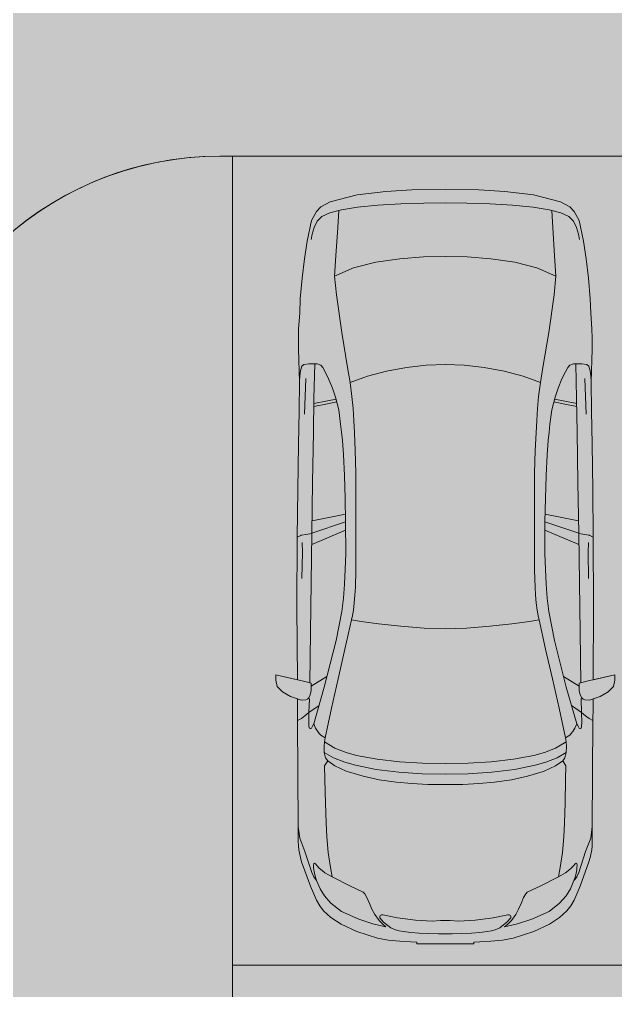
# Model space of a CAD drawing. Header units: millimetres. Extents: x 141848 to 1648660, y -465012 to -151356.
# Drawn here: x 392777 to 396462, y -270766 to -264764 of the extents above; entities that cross this region are included whole.
import ezdxf

# ---------------------------------------------------------------- set-up
doc = ezdxf.new("R2010")
doc.units = ezdxf.units.MM
doc.header["$MEASUREMENT"] = 0
doc.layers.add('Extérieur - Environnement', color=7, linetype='Continuous')
doc.layers.add('Sols_ Dalles', color=7, linetype='Continuous')

msp = doc.modelspace()

# ---------------------------------------------------------------- hatches: boundary and pattern name
at = {"linetype": 'Continuous', "lineweight": 0, "true_color": 0x6f6f6f}
h = msp.add_hatch(color=8, dxfattribs=at)
h.paths.add_polyline_path([(360547.961, -275935.042), (360547.961, -295062.571), (487920.34, -293826.868), (487920.34, -270902.734), (487462.568, -270902.734), (472913.119, -271040.575), (472913.119, -163437.635), (371855.719, -163437.635), (371855.719, -271040.575), (371882.482, -271040.57), (371882.665, -272000.514, -0.40942736), (367883.201, -275935.042)])
h.paths.add_polyline_path([(377135.103, -260639.953), (373845.103, -260639.953), (373845.103, -248364.953), (373845.103, -243089.974), (373845.103, -242189.974), (377135.103, -242189.974)], flags=0)
h.paths.add_polyline_path([(415474.561, -260810.571), (380202.952, -260810.571), (380202.952, -230015.57), (380202.952, -193810.571), (380202.952, -171995.57), (431505.799, -171995.57), (464309.564, -171995.57), (464309.564, -262266.885), (436549.587, -262266.885), (436549.587, -189810.571), (412055.061, -189810.571), (412055.061, -201780.57), (412055.061, -204495.57), (415454.069, -204495.57), (415454.069, -208495.57), (415454.069, -218295.57), (405655.061, -218295.57), (405655.061, -222495.57), (415474.561, -222495.57)], flags=0)
h.paths.add_polyline_path([(381436.562, -269433.913, -0.09031866), (381558.292, -268727.623, -0.20144873), (382612.158, -267592.74, -0.10421145), (383417.525, -267415.055), (384017.498, -267409.371, -0.10404461), (384824.873, -267571.244, -0.23825546), (385983.776, -268953.318, -0.05518862), (386036.355, -269390.334), (386038.45, -269611.438), (386050.565, -270890.267), (385792.102, -271892.761, -0.26794919), (384069.602, -272909.124), (383469.629, -272914.808, -0.19371746), (382078.771, -272370.185, -0.07056876), (381728.183, -271931.262, -0.1316525), (381450.772, -270933.845)], flags=0)
h.paths.add_polyline_path([(392016.505, -273452.052), (392030.007, -267377.824, -0.3805567), (394016.505, -265609.826), (394094.233, -265609.826), (394094.233, -270609.826), (409094.233, -270609.826), (409094.233, -265609.826), (414055.71, -265609.826, -0.41421356), (415555.71, -267109.826), (415555.71, -273660.699, -0.34550161), (413836.804, -275433.432), (394027.271, -275599.002, -0.4157911), (392016.505, -273599.031)], flags=0)
h.paths.add_polyline_path([(424209.612, -271504.083, -0.13447393), (423930.467, -270484.937), (423930.467, -268984.937, -0.41421356), (425930.467, -266984.937), (426530.467, -266984.937, -0.41421356), (428530.467, -268984.937), (428530.467, -270484.937, -0.12882035), (428273.55, -271465.581, -0.27093629), (426530.467, -272484.937), (425930.467, -272484.937, -0.26498)], flags=0)
h.paths.add_polyline_path([(436562.206, -273329.325), (436569.468, -267730.336, -0.09856151), (436800.237, -266943.721), (436817.2, -266951.545, -0.258849), (438654.998, -265605.827), (438652.661, -265587.294), (439337.088, -265587.294), (439337.088, -265687.294), (439337.088, -270687.294), (469237.088, -270687.294), (469237.088, -265687.294), (470907.523, -265687.294), (472885.813, -265687.294), (472885.813, -267687.294), (472885.813, -271062.255, 0.00134576), (472885.842, -271073.021), (472896.728, -273095.233, -0.41421356), (470907.523, -275105.97), (462184.053, -275105.97, -0.00518896), (462130.957, -275116.103), (454147.511, -275196.191), (438770.531, -275253.24, -0.38655333), (436572.608, -273475.385, -0.02518922)], flags=0)
at = {"linetype": 'Continuous', "lineweight": 0, "true_color": 0xa7a7a7}
msp.add_hatch(color=253, dxfattribs=at).paths.add_polyline_path([(394772.665, -266552.81, 1), (404772.665, -266552.81, 1)])
at = {"linetype": 'Continuous', "lineweight": 0, "true_color": 0x90b349}
msp.add_hatch(color=55, dxfattribs=at).paths.add_polyline_path([(394094.233, -271810.115), (394094.233, -273590.239), (414281.51, -273450.488), (414270.667, -271436.346), (414270.667, -271563.708), (409270.667, -271563.708), (409270.667, -270609.826), (406815.088, -270609.826), (406594.233, -270609.826), (404094.233, -270609.826), (401594.233, -270609.826), (399094.233, -270609.826), (396594.233, -270609.826), (394094.233, -270609.826)])
at = {"layer": 'Sols_ Dalles', "linetype": 'Continuous', "lineweight": 0, "true_color": 0x2e271c}
msp.add_hatch(color=250, dxfattribs=at).paths.add_polyline_path([(392016.505, -273599.031, 0.4157911), (394027.271, -275599.002), (413577.42, -275451.732, 0.41421356), (415566.625, -273440.995), (415555.739, -271418.783), (415555.739, -271563.708), (414271.353, -271563.708), (414281.51, -273450.488), (394094.233, -273590.232), (394094.233, -271810.115), (394094.233, -271796.274), (393031.904, -271810.115), (393027.995, -271510.141), (394094.233, -271496.248), (394094.233, -270609.826), (394094.233, -265609.826), (394016.505, -265609.826, 0.41421356), (392016.505, -267609.826)])

# ---------------------------------------------------------------- linework, layer by layer
at = {"color": 9, "linetype": 'Continuous', "lineweight": 5}
msp.add_lwpolyline([(392016.505, -273452.052), (392016.505, -273599.031, 0.4157911), (394027.271, -275599.002), (413836.804, -275433.432, 0.34550161), (415555.71, -273660.699), (415555.71, -267109.826, 0.41421356), (414055.71, -265609.826), (409094.233, -265609.826), (409094.233, -270609.826), (394094.233, -270609.826), (394094.233, -265609.826), (394016.505, -265609.826, 0.3805567), (392030.007, -267377.824)], format="xyb", close=True, dxfattribs=at)
at = {"color": 253, "linetype": 'Continuous', "lineweight": 5, "true_color": 0x9f9f9f, "flags": 128}
msp.add_lwpolyline([(394094.233, -265609.826), (394016.505, -265609.826)], dxfattribs=at)
at = {"color": 255, "linetype": 'Continuous', "lineweight": 5, "flags": 128}
for points in [[(394094.233, -265609.826), (394094.233, -270609.826)], [(396594.233, -265609.826), (394094.233, -265609.826)], [(394094.233, -270609.826), (396594.233, -270609.826)]]:
    msp.add_lwpolyline(points, dxfattribs=at)
at = {"color": 7, "linetype": 'Continuous', "lineweight": 5}
msp.add_lwpolyline([(394094.233, -271810.115), (394094.233, -273590.239), (414281.51, -273450.488), (414270.667, -271436.346), (414270.667, -271563.708), (409270.667, -271563.708), (409270.667, -270609.826), (406815.088, -270609.826), (406594.233, -270609.826), (404094.233, -270609.826), (401594.233, -270609.826), (399094.233, -270609.826), (396594.233, -270609.826), (394094.233, -270609.826)], close=True, dxfattribs=at)
at = {"layer": 'Extérieur - Environnement', "color": 7, "linetype": 'Continuous', "lineweight": 13}
for p, q in [((395201.61, -265818.421), (395041.481, -265827.229)), ((395041.481, -265827.229), (395201.61, -265818.421)), ((395409.054, -265815.829), (395201.61, -265818.421)), ((395201.61, -265818.421), (395409.054, -265815.829)), ((395616.497, -265818.421), (395409.054, -265815.829)), ((395616.497, -265818.421), (395409.054, -265815.829)), ((395776.626, -265827.229), (395616.497, -265818.421)), ((395776.626, -265827.229), (395616.497, -265818.421)), ((394864.542, -265848.141), (394697.518, -265890.768)), ((394697.518, -265890.768), (394864.542, -265848.141)), ((395041.481, -265827.229), (394864.542, -265848.141)), ((394864.542, -265848.141), (395041.481, -265827.229)), ((395953.565, -265848.141), (395776.626, -265827.229)), ((395953.565, -265848.141), (395776.626, -265827.229)), ((396120.59, -265890.768), (395953.565, -265848.141)), ((396120.59, -265890.768), (395953.565, -265848.141)), ((394639.922, -265922.978), (394613.059, -265951.886)), ((394613.059, -265951.886), (394639.922, -265922.978)), ((394697.518, -265890.768), (394639.922, -265922.978)), ((394639.922, -265922.978), (394697.518, -265890.768)), ((394767.291, -265940.611), (394695.368, -265959.465)), ((394767.291, -265940.611), (394865.608, -265925.168)), ((394865.591, -265925.17), (394992.819, -265912.628)), ((394992.819, -265912.628), (395133.378, -265904.21)), ((395133.378, -265904.21), (395275.927, -265899.543)), ((395275.927, -265899.543), (395409.054, -265898.228)), ((395542.18, -265899.543), (395409.054, -265898.228)), ((395684.729, -265904.21), (395542.18, -265899.543)), ((395825.288, -265912.628), (395684.729, -265904.21)), ((395952.517, -265925.17), (395825.288, -265912.628)), ((396050.816, -265940.611), (395952.499, -265925.168)), ((396050.816, -265940.611), (396122.739, -265959.465)), ((396178.186, -265922.978), (396120.59, -265890.768)), ((396178.186, -265922.978), (396120.59, -265890.768)), ((396205.048, -265951.886), (396178.186, -265922.978)), ((396205.048, -265951.886), (396178.186, -265922.978)), ((394613.059, -265951.886), (394582.408, -266006.605)), ((394582.408, -266006.605), (394613.059, -265951.886)), ((394617.069, -266012.192), (394645.69, -265982.004)), ((394645.69, -265982.004), (394695.368, -265959.465)), ((394751.326, -265944.796), (394744.195, -266049.877)), ((396066.781, -265944.796), (396073.913, -266049.877)), ((396172.417, -265982.004), (396122.739, -265959.465)), ((396201.038, -266012.192), (396172.417, -265982.004)), ((396235.699, -266006.605), (396205.048, -265951.886)), ((396235.699, -266006.605), (396205.048, -265951.886)), ((394582.408, -266006.605), (394555.513, -266135.655)), ((394555.513, -266135.655), (394582.408, -266006.605)), ((394585.926, -266091.6), (394598.206, -266050.788)), ((394598.206, -266050.788), (394617.069, -266012.192)), ((394744.195, -266049.877), (394733.299, -266225.535)), ((396073.913, -266049.877), (396084.809, -266225.535)), ((396219.901, -266050.788), (396201.038, -266012.192)), ((396232.181, -266091.6), (396219.901, -266050.788)), ((396262.594, -266135.655), (396235.699, -266006.605)), ((396262.594, -266135.655), (396235.699, -266006.605)), ((394579.529, -266125.362), (394585.926, -266091.6)), ((396238.578, -266125.362), (396232.181, -266091.6)), ((394555.513, -266135.655), (394538.219, -266244.436)), ((394555.513, -266135.655), (394538.219, -266244.436)), ((396279.888, -266244.436), (396262.594, -266135.655)), ((396262.594, -266135.655), (396279.888, -266244.436)), ((394733.299, -266225.535), (394725.007, -266351.114)), ((395274.3, -266232.471), (395127.772, -266243.793)), ((395409.054, -266229.025), (395274.3, -266232.471)), ((395409.054, -266229.025), (395543.807, -266232.471)), ((395543.807, -266232.471), (395690.335, -266243.793)), ((396084.809, -266225.535), (396093.1, -266351.114)), ((394538.22, -266244.425), (394524.397, -266362.504)), ((394538.22, -266244.425), (394524.397, -266362.504)), ((394538.219, -266244.436), (394538.22, -266244.425)), ((394842.396, -266300.677), (394725.075, -266351.806)), ((394980.216, -266265.635), (394842.396, -266300.677)), ((395127.772, -266243.793), (394980.216, -266265.635)), ((395690.335, -266243.793), (395837.891, -266265.635)), ((395837.891, -266265.635), (395975.711, -266300.677)), ((395975.711, -266300.677), (396093.032, -266351.806)), ((396279.887, -266244.425), (396293.711, -266362.504)), ((396293.711, -266362.504), (396279.888, -266244.436)), ((394725.007, -266351.114), (394736.348, -266467.05)), ((396093.1, -266351.114), (396081.759, -266467.05)), ((394524.397, -266362.504), (394512.874, -266490.991)), ((394512.874, -266490.991), (394524.397, -266362.504)), ((396305.233, -266490.991), (396293.711, -266362.504)), ((396305.233, -266490.991), (396293.711, -266362.504)), ((394736.348, -266467.05), (394769.148, -266699.145)), ((396081.759, -266467.05), (396048.96, -266699.145)), ((394512.874, -266490.991), (394509.078, -266580)), ((394509.078, -266580), (394512.874, -266490.991)), ((396309.029, -266580), (396305.233, -266490.991)), ((396309.029, -266580), (396305.233, -266490.991)), ((394509.078, -266580), (394502.653, -266675.753)), ((394502.653, -266675.753), (394509.078, -266580)), ((396315.454, -266675.753), (396309.029, -266580)), ((396315.454, -266675.753), (396309.029, -266580)), ((394502.653, -266675.753), (394500.888, -266733.636)), ((394500.888, -266733.636), (394502.653, -266675.753)), ((394769.148, -266699.145), (394805.32, -266914.757)), ((396048.96, -266699.145), (396012.787, -266914.757)), ((396317.219, -266733.636), (396315.454, -266675.753)), ((396317.219, -266733.636), (396315.454, -266675.753)), ((394500.888, -266733.636), (394500.844, -266802.209)), ((394500.888, -266733.636), (394500.844, -266802.209)), ((396317.263, -266802.209), (396317.219, -266733.636)), ((396317.219, -266733.636), (396317.263, -266802.209)), ((394500.844, -266802.209), (394508.105, -267005.182)), ((394508.105, -267005.182), (394500.844, -266802.209)), ((396310.002, -267005.182), (396317.263, -266802.209)), ((396310.002, -267005.182), (396317.263, -266802.209)), ((394534.798, -266896.747), (394522.097, -266907.239)), ((394565.776, -266891.975), (394534.798, -266896.747)), ((394616.389, -266893.182), (394565.776, -266891.975)), ((394597.184, -267108.099), (394603.007, -266892.863)), ((394638.864, -266900.359), (394616.389, -266893.182)), ((394651.862, -266915.534), (394638.864, -266900.359)), ((395291.518, -266901.845), (395168.835, -266915.731)), ((395409.054, -266897.126), (395291.518, -266901.845)), ((395409.054, -266897.126), (395526.589, -266901.845)), ((395526.589, -266901.845), (395649.272, -266915.731)), ((396166.245, -266915.534), (396179.243, -266900.359)), ((396179.243, -266900.359), (396201.718, -266893.182)), ((396201.718, -266893.182), (396252.332, -266891.975)), ((396220.923, -267108.099), (396215.1, -266892.863)), ((396252.332, -266891.975), (396283.309, -266896.747)), ((396283.309, -266896.747), (396296.01, -266907.239)), ((394513.692, -266935.244), (394509.378, -266966.747)), ((394522.097, -266907.239), (394513.692, -266935.244)), ((394666.756, -266941.727), (394651.862, -266915.534)), ((394688.161, -266985.75), (394666.756, -266941.727)), ((394805.32, -266914.757), (394820.533, -267007.801)), ((395046.081, -266938.334), (394928.231, -266969.199)), ((395168.835, -266915.731), (395046.081, -266938.334)), ((395649.272, -266915.731), (395772.027, -266938.334)), ((395772.027, -266938.334), (395889.876, -266969.199)), ((396012.787, -266914.757), (395997.574, -267007.801)), ((396129.947, -266985.75), (396151.351, -266941.727)), ((396151.351, -266941.727), (396166.245, -266915.534)), ((396296.01, -266907.239), (396304.415, -266935.244)), ((396304.415, -266935.244), (396308.729, -266966.747)), ((394508.105, -267005.182), (394505.891, -267185.487)), ((394505.891, -267185.487), (394508.105, -267005.182)), ((394509.378, -266966.747), (394508.105, -267005.182)), ((394546.771, -266983.945), (394539.354, -267204.725)), ((394711.576, -267043.022), (394688.161, -266985.75)), ((394928.231, -266969.199), (394820.533, -267007.801)), ((394820.533, -267007.801), (394832.205, -267095.228)), ((395889.876, -266969.199), (395997.574, -267007.801)), ((395997.574, -267007.801), (395985.902, -267095.228)), ((396106.532, -267043.022), (396129.947, -266985.75)), ((396271.336, -266983.945), (396278.753, -267204.725)), ((396308.729, -266966.747), (396310.002, -267005.182)), ((396312.216, -267185.487), (396310.002, -267005.182)), ((396312.216, -267185.487), (396310.002, -267005.182)), ((394730.905, -267099.683), (394711.576, -267043.022)), ((396087.202, -267099.683), (396106.532, -267043.022)), ((394594.251, -267315.416), (394597.184, -267108.099)), ((394596.49, -267157.127), (394680.878, -267139.896)), ((394596.763, -267137.834), (394681.151, -267120.602)), ((394680.878, -267139.896), (394738.293, -267128.746)), ((394681.151, -267120.602), (394733.632, -267110.411)), ((394750.739, -267177.701), (394730.905, -267099.683)), ((394832.203, -267095.211), (394838.896, -267168.735)), ((395985.904, -267095.211), (395979.211, -267168.735)), ((396067.368, -267177.701), (396087.202, -267099.683)), ((396137.229, -267139.896), (396079.814, -267128.746)), ((396136.956, -267120.602), (396084.475, -267110.411)), ((396221.344, -267137.834), (396136.956, -267120.602)), ((396221.617, -267157.127), (396137.229, -267139.896)), ((396223.856, -267315.416), (396220.923, -267108.099)), ((394505.891, -267185.487), (394501.542, -267388.698)), ((394505.891, -267185.487), (394501.542, -267388.698)), ((394762.148, -267265.192), (394750.739, -267177.701)), ((394838.895, -267168.721), (394843.862, -267243.196)), ((395979.212, -267168.721), (395974.245, -267243.196)), ((396055.959, -267265.192), (396067.368, -267177.701)), ((396316.565, -267388.698), (396312.216, -267185.487)), ((396312.216, -267185.487), (396316.565, -267388.698)), ((394843.862, -267243.192), (394848.265, -267319.989)), ((395974.245, -267243.192), (395969.842, -267319.989)), ((394589.291, -267626.213), (394594.251, -267315.416)), ((394767.995, -267314.77), (394762.148, -267265.192)), ((394773.089, -267366.608), (394767.995, -267314.77)), ((394848.265, -267319.979), (394853.03, -267428.1)), ((395969.842, -267319.979), (395965.077, -267428.1)), ((396045.018, -267366.608), (396050.112, -267314.77)), ((396050.112, -267314.77), (396055.959, -267265.192)), ((396228.816, -267626.213), (396223.856, -267315.416)), ((394779.326, -267454.622), (394773.089, -267366.608)), ((396038.781, -267454.622), (396045.018, -267366.608)), ((394501.542, -267388.698), (394496.756, -267671.932)), ((394501.542, -267388.698), (394496.756, -267671.932)), ((394853.03, -267428.096), (394857.001, -267565.617)), ((395965.077, -267428.096), (395961.106, -267565.617)), ((396321.351, -267671.932), (396316.565, -267388.698)), ((396316.565, -267388.698), (396321.351, -267671.932)), ((394785.713, -267582.751), (394779.326, -267454.622)), ((396032.394, -267582.751), (396038.781, -267454.622)), ((394790.713, -267725.992), (394785.713, -267582.751)), ((394857.001, -267565.617), (394857.04, -268168.583)), ((395961.106, -267565.617), (395961.068, -268168.583)), ((396027.394, -267725.992), (396032.394, -267582.751)), ((394496.756, -267671.932), (394494.238, -267963.179)), ((394496.756, -267671.932), (394494.238, -267963.179)), ((394584.331, -267940.513), (394589.291, -267626.213)), ((396233.777, -267940.513), (396228.816, -267626.213)), ((396323.869, -267963.179), (396321.351, -267671.932)), ((396321.351, -267671.932), (396323.869, -267963.179)), ((394793.136, -267869.522), (394790.713, -267725.992)), ((396024.971, -267869.522), (396027.394, -267725.992)), ((394585.547, -267863.438), (394792.318, -267821.075)), ((396232.56, -267863.438), (396025.789, -267821.075)), ((394583.359, -268009.492), (394793.276, -267921.066)), ((394793.136, -267869.522), (394584.348, -267939.422)), ((394793.675, -268067.536), (394793.136, -267869.522)), ((396024.432, -268067.536), (396024.971, -267869.522)), ((396234.748, -268009.492), (396024.831, -267921.066)), ((396024.971, -267869.522), (396233.759, -267939.422)), ((394494.238, -267963.179), (394492.27, -268396.057)), ((394492.27, -268396.057), (394494.238, -267963.179)), ((394494.238, -267963.179), (394515.947, -267953.414)), ((394515.947, -267953.414), (394517.902, -267952.848)), ((394517.902, -267952.848), (394521.16, -267952.153)), ((394521.16, -267952.153), (394547.074, -267947.497)), ((394547.074, -267947.497), (394584.331, -267940.513)), ((394584.331, -267940.513), (394577.892, -268397.667)), ((396233.777, -267940.513), (396240.215, -268397.667)), ((396271.034, -267947.497), (396233.777, -267940.513)), ((396296.947, -267952.153), (396271.034, -267947.497)), ((396300.205, -267952.848), (396296.947, -267952.153)), ((396302.16, -267953.414), (396300.205, -267952.848)), ((396323.869, -267963.179), (396302.16, -267953.414)), ((396325.837, -268396.057), (396323.869, -267963.179)), ((396325.837, -268396.057), (396323.869, -267963.179)), ((394524.133, -267998.102), (394525.631, -268059.366)), ((396293.975, -267998.102), (396292.476, -268059.366)), ((394525.631, -268059.366), (394523.055, -268218.695)), ((394790.524, -268161.626), (394793.675, -268067.536)), ((396027.583, -268161.626), (396024.432, -268067.536)), ((396292.476, -268059.366), (396295.052, -268218.695)), ((394786.329, -268254.25), (394790.524, -268161.626)), ((396031.778, -268254.25), (396027.583, -268161.626)), ((394857.04, -268168.583), (394853.203, -268272.869)), ((395961.068, -268168.583), (395964.904, -268272.869)), ((394780.23, -268340.402), (394786.329, -268254.25)), ((394853.203, -268272.861), (394850.669, -268322.037)), ((395964.904, -268272.861), (395967.438, -268322.037)), ((396037.877, -268340.402), (396031.778, -268254.25)), ((394769.084, -268423.653), (394780.23, -268340.402)), ((394850.67, -268322.021), (394846.872, -268369.172)), ((395967.437, -268322.021), (395971.236, -268369.172)), ((396049.023, -268423.653), (396037.877, -268340.402)), ((394492.27, -268396.057), (394494.748, -268845.441)), ((394494.748, -268845.441), (394492.27, -268396.057)), ((394577.892, -268397.667), (394571.445, -268863.714)), ((394846.873, -268369.15), (394841.05, -268415.392)), ((395971.234, -268369.15), (395977.057, -268415.392)), ((396240.215, -268397.667), (396246.662, -268863.714)), ((396323.359, -268845.441), (396325.837, -268396.057)), ((396323.359, -268845.441), (396325.837, -268396.057)), ((394733.668, -268603.04), (394769.084, -268423.653)), ((394829.32, -268475.566), (394832.398, -268461.25)), ((394832.398, -268461.25), (394832.706, -268460.57)), ((394841.05, -268415.392), (394832.62, -268460.76)), ((395977.057, -268415.392), (395985.487, -268460.76)), ((395985.709, -268461.25), (395985.401, -268460.57)), ((395988.787, -268475.566), (395985.709, -268461.25)), ((396084.439, -268603.04), (396049.023, -268423.653)), ((394829.32, -268475.566), (394789.162, -268655.526)), ((394829.32, -268475.566), (394888.29, -268485.628)), ((394888.29, -268485.628), (394996.907, -268499.786)), ((394996.907, -268499.786), (395133.991, -268514.384)), ((395133.991, -268514.384), (395278.436, -268525.771)), ((395684.116, -268514.384), (395539.671, -268525.771)), ((395821.2, -268499.786), (395684.116, -268514.384)), ((395929.817, -268485.628), (395821.2, -268499.786)), ((395988.787, -268475.566), (395929.817, -268485.628)), ((395988.787, -268475.566), (396028.945, -268655.526)), ((395278.436, -268525.771), (395409.054, -268530.294)), ((395539.671, -268525.771), (395409.054, -268530.294)), ((394661.468, -268890.783), (394733.668, -268603.04)), ((396156.639, -268890.783), (396084.439, -268603.04)), ((394789.162, -268655.526), (394746.982, -268840.117)), ((396028.945, -268655.526), (396071.125, -268840.117)), ((394494.748, -268845.441), (394361.376, -268814.641)), ((394361.376, -268814.641), (394361.376, -268848.929)), ((394361.376, -268814.641), (394533.411, -268854.37)), ((394361.376, -268814.641), (394361.376, -268848.929)), ((396456.731, -268814.641), (396284.696, -268854.37)), ((396456.731, -268814.641), (396323.359, -268845.441)), ((396456.731, -268848.929), (396456.731, -268814.641)), ((396456.731, -268814.641), (396456.731, -268848.929)), ((394361.376, -268848.929), (394370.236, -268887.061)), ((394370.236, -268887.061), (394361.376, -268848.929)), ((394533.411, -268854.37), (394556.54, -268859.874)), ((394556.54, -268859.874), (394580.66, -268866.089)), ((394677.842, -268825.526), (394580.66, -268886.011)), ((394580.66, -268866.089), (394580.66, -268911.236)), ((394746.982, -268840.117), (394705.832, -269020.407)), ((396071.125, -268840.117), (396112.275, -269020.407)), ((396140.265, -268825.526), (396237.447, -268886.011)), ((396261.567, -268859.874), (396237.447, -268866.089)), ((396237.447, -268866.089), (396237.447, -268911.236)), ((396284.696, -268854.37), (396261.567, -268859.874)), ((396447.871, -268887.061), (396456.731, -268848.929)), ((396447.871, -268887.061), (396456.731, -268848.929)), ((394370.236, -268887.061), (394402.094, -268919.021)), ((394402.094, -268919.021), (394370.236, -268887.061)), ((394402.094, -268919.021), (394452.634, -268948.512)), ((394452.634, -268948.512), (394402.094, -268919.021)), ((394574.649, -268937.763), (394564.841, -268957.87)), ((394580.66, -268911.236), (394574.649, -268937.763)), ((394661.468, -268890.783), (394596.054, -269117.89)), ((396156.639, -268890.783), (396222.053, -269117.89)), ((396237.447, -268911.236), (396243.458, -268937.763)), ((396243.458, -268937.763), (396253.266, -268957.87)), ((396365.473, -268948.512), (396416.013, -268919.021)), ((396365.473, -268948.512), (396416.013, -268919.021)), ((396416.013, -268919.021), (396447.871, -268887.061)), ((396416.013, -268919.021), (396447.871, -268887.061)), ((394452.634, -268948.512), (394495.148, -268962.73)), ((394518.61, -268970.577), (394452.634, -268948.512)), ((394495.148, -268962.73), (394495.405, -269018.139)), ((394495.405, -269018.139), (394495.148, -268962.73)), ((394546.594, -268970.511), (394518.61, -268970.577)), ((394556.766, -268965.404), (394546.594, -268970.511)), ((394564.841, -268957.87), (394556.766, -268965.404)), ((394569.718, -268963.547), (394562.513, -268960.041)), ((394569.718, -268963.547), (394566.749, -269048.085)), ((396248.389, -268963.547), (396255.594, -268960.041)), ((396248.389, -268963.547), (396251.358, -269048.085)), ((396253.266, -268957.87), (396261.341, -268965.404)), ((396261.341, -268965.404), (396271.513, -268970.511)), ((396271.513, -268970.511), (396299.497, -268970.577)), ((396299.497, -268970.577), (396365.473, -268948.512)), ((396322.702, -269018.139), (396322.959, -268962.73)), ((396322.702, -269018.139), (396322.959, -268962.73)), ((396322.959, -268962.73), (396365.473, -268948.512)), ((394495.405, -269018.139), (394496.457, -269096.19)), ((394495.405, -269018.139), (394496.457, -269096.19)), ((394566.749, -269048.085), (394541.888, -269068.108)), ((394566.749, -269048.085), (394564.915, -269109.46)), ((394628.897, -269003.863), (394566.749, -269048.085)), ((394705.832, -269020.407), (394665.667, -269203.417)), ((396112.275, -269020.407), (396152.44, -269203.417)), ((396189.21, -269003.863), (396251.358, -269048.085)), ((396251.358, -269048.085), (396276.219, -269068.108)), ((396251.358, -269048.085), (396253.192, -269109.46)), ((396321.65, -269096.19), (396322.702, -269018.139)), ((396322.702, -269018.139), (396321.65, -269096.19)), ((394520.292, -269084.584), (394496.457, -269096.19)), ((394496.457, -269096.19), (394500.608, -269751.346)), ((394496.457, -269096.19), (394500.608, -269751.346)), ((394541.888, -269068.108), (394520.292, -269084.584)), ((394564.915, -269109.46), (394566.194, -269132.476)), ((394588.705, -269131.807), (394596.054, -269117.89)), ((394596.054, -269117.89), (394607.499, -269144.333)), ((396222.053, -269117.89), (396210.608, -269144.333)), ((396229.402, -269131.807), (396222.053, -269117.89)), ((396253.192, -269109.46), (396251.913, -269132.476)), ((396276.219, -269068.108), (396297.815, -269084.584)), ((396297.815, -269084.584), (396321.65, -269096.19)), ((396317.499, -269751.346), (396321.65, -269096.19)), ((396321.65, -269096.19), (396317.499, -269751.346)), ((394566.194, -269132.476), (394567.232, -269138.231)), ((394567.232, -269138.231), (394570.155, -269143.895)), ((394573.615, -269146.967), (394570.155, -269143.895)), ((394577.364, -269147.001), (394573.615, -269146.967)), ((394581.261, -269144.454), (394577.364, -269147.001)), ((394581.261, -269144.454), (394584.352, -269140.094)), ((394584.352, -269140.094), (394588.7, -269131.807)), ((394607.499, -269144.333), (394620.843, -269165.841)), ((394620.843, -269165.841), (394630.039, -269177.038)), ((394630.039, -269177.038), (394639.759, -269187.476)), ((396188.068, -269177.038), (396178.348, -269187.476)), ((396197.264, -269165.841), (396188.068, -269177.038)), ((396210.608, -269144.333), (396197.264, -269165.841)), ((396233.755, -269140.094), (396229.407, -269131.807)), ((396236.846, -269144.454), (396233.755, -269140.094)), ((396236.846, -269144.454), (396240.743, -269147.001)), ((396240.743, -269147.001), (396244.492, -269146.967)), ((396244.492, -269146.967), (396247.953, -269143.895)), ((396250.875, -269138.231), (396247.953, -269143.895)), ((396251.913, -269132.476), (396250.875, -269138.231)), ((394639.759, -269187.476), (394665.667, -269203.417)), ((394662.377, -269228.342), (394660.234, -269258.769)), ((394665.667, -269203.417), (394662.377, -269228.342)), ((394727.19, -269268.776), (394662.377, -269228.342)), ((394665.68, -269203.417), (394665.667, -269203.417)), ((396090.917, -269268.776), (396155.73, -269228.342)), ((396152.427, -269203.417), (396152.44, -269203.417)), ((396178.348, -269187.476), (396152.44, -269203.417)), ((396152.44, -269203.417), (396155.73, -269228.342)), ((396155.73, -269228.342), (396157.873, -269258.769)), ((394660.234, -269258.769), (394661.013, -269294.132)), ((394717.392, -269327.351), (394661.013, -269294.132)), ((394661.013, -269294.132), (394669.341, -269327.849)), ((394795.946, -269295.032), (394727.187, -269268.775)), ((394861.082, -269313.743), (394795.94, -269295.03)), ((395957.025, -269313.743), (396022.167, -269295.03)), ((396022.161, -269295.032), (396090.92, -269268.775)), ((396100.716, -269327.351), (396157.094, -269294.132)), ((396157.094, -269294.132), (396148.766, -269327.849)), ((396157.873, -269258.769), (396157.094, -269294.132)), ((394682.657, -269347.206), (394663.126, -269377.595)), ((394669.341, -269327.849), (394669.367, -269327.864)), ((394682.657, -269347.206), (394669.341, -269327.849)), ((394682.663, -269347.246), (394682.657, -269347.206)), ((394682.663, -269347.246), (394727.266, -269376.964)), ((394787.595, -269354.974), (394717.392, -269327.351)), ((394853.242, -269373.739), (394787.595, -269354.974)), ((394987.374, -269337.166), (394861.077, -269313.742)), ((395125.518, -269352.527), (394987.374, -269337.166)), ((395268.448, -269360.929), (395125.515, -269352.527)), ((395409.083, -269363.489), (395268.446, -269360.929)), ((395409.024, -269363.489), (395549.661, -269360.929)), ((395549.659, -269360.929), (395692.592, -269352.527)), ((395692.589, -269352.527), (395830.733, -269337.166)), ((395830.733, -269337.166), (395957.031, -269313.742)), ((395964.866, -269373.739), (396030.512, -269354.974)), ((396030.512, -269354.974), (396100.716, -269327.351)), ((396135.444, -269347.246), (396090.841, -269376.964)), ((396135.444, -269347.246), (396135.45, -269347.206)), ((396135.45, -269347.206), (396148.766, -269327.849)), ((396135.45, -269347.206), (396154.981, -269377.595)), ((396148.766, -269327.849), (396148.74, -269327.864)), ((394663.126, -269377.595), (394665.305, -269460.947)), ((394727.266, -269376.964), (394797.145, -269409.539)), ((394797.145, -269409.539), (394810.205, -269414.401)), ((394810.205, -269414.402), (394900.746, -269442.215)), ((394981.684, -269399.288), (394853.242, -269373.739)), ((395122.365, -269416.628), (394981.684, -269399.288)), ((395267.15, -269426.446), (395122.365, -269416.628)), ((395550.957, -269426.446), (395695.742, -269416.628)), ((395695.742, -269416.628), (395836.423, -269399.288)), ((395836.423, -269399.288), (395964.866, -269373.739)), ((396007.902, -269414.402), (395917.361, -269442.215)), ((396020.962, -269409.539), (396007.902, -269414.401)), ((396090.841, -269376.964), (396020.962, -269409.539)), ((396154.981, -269377.595), (396152.802, -269460.947)), ((394665.304, -269460.884), (394667.949, -269607.709)), ((394665.306, -269460.93), (394665.307, -269460.947)), ((394900.746, -269442.215), (394999.794, -269463.144)), ((394999.794, -269463.144), (395104.701, -269477.969)), ((395104.701, -269477.969), (395202.662, -269486.764)), ((395409.054, -269429.553), (395267.15, -269426.446)), ((395409.054, -269429.553), (395550.957, -269426.446)), ((395713.407, -269477.969), (395615.445, -269486.764)), ((395818.314, -269463.144), (395713.407, -269477.969)), ((395917.361, -269442.215), (395818.314, -269463.144)), ((396152.803, -269460.884), (396150.158, -269607.709)), ((396152.801, -269460.93), (396152.8, -269460.947)), ((395202.662, -269486.764), (395301.235, -269491.741)), ((395301.235, -269491.741), (395409.06, -269493.485)), ((395516.873, -269491.741), (395409.047, -269493.485)), ((395615.445, -269486.764), (395516.873, -269491.741)), ((394667.949, -269607.709), (394672.241, -269729.168)), ((396150.158, -269607.709), (396145.866, -269729.168)), ((394500.608, -269751.346), (394500.525, -269802.17)), ((394500.608, -269751.346), (394500.525, -269802.17)), ((394500.608, -269751.346), (394510.451, -269824.712)), ((394672.241, -269729.168), (394676.779, -269815.707)), ((396145.866, -269729.168), (396141.329, -269815.707)), ((396317.499, -269751.346), (396307.656, -269824.712)), ((396317.582, -269802.17), (396317.499, -269751.346)), ((396317.499, -269751.346), (396317.582, -269802.17)), ((394500.525, -269802.17), (394500.636, -269840.241)), ((394500.525, -269802.17), (394500.636, -269840.241)), ((394500.636, -269840.241), (394501.163, -269873.351)), ((394500.636, -269840.241), (394501.163, -269873.351)), ((394510.451, -269824.712), (394541.977, -269907.076)), ((394676.777, -269815.686), (394685.557, -269913)), ((394685.557, -269913), (394676.806, -269815.707)), ((396141.331, -269815.686), (396132.55, -269913)), ((396132.55, -269913), (396141.301, -269815.707)), ((396307.656, -269824.712), (396276.13, -269907.076)), ((396316.944, -269873.351), (396317.471, -269840.241)), ((396317.471, -269840.241), (396316.944, -269873.351)), ((396317.471, -269840.241), (396317.582, -269802.17)), ((396317.582, -269802.17), (396317.471, -269840.241)), ((394501.163, -269873.351), (394503.963, -269897.495)), ((394501.163, -269873.351), (394503.963, -269897.495)), ((394503.963, -269897.495), (394514.361, -269944.851)), ((394514.361, -269944.851), (394503.963, -269897.495)), ((394521.566, -269853.75), (394521.618, -269854.762)), ((396296.541, -269853.75), (396296.49, -269854.762)), ((396303.746, -269944.851), (396314.144, -269897.495)), ((396303.746, -269944.851), (396314.144, -269897.495)), ((396314.144, -269897.495), (396316.944, -269873.351)), ((396316.944, -269873.351), (396314.144, -269897.495)), ((394514.361, -269944.851), (394521.376, -269970.356)), ((394521.376, -269970.356), (394514.361, -269944.851)), ((394541.977, -269907.076), (394583.578, -270036.675)), ((394685.557, -269913), (394699.179, -270006.245)), ((396132.55, -269913), (396118.928, -270006.245)), ((396276.13, -269907.076), (396234.529, -270036.675)), ((396296.731, -269970.356), (396303.746, -269944.851)), ((396296.731, -269970.356), (396303.746, -269944.851)), ((394521.376, -269970.356), (394575.194, -270120.292)), ((394575.194, -270120.292), (394521.376, -269970.356)), ((394596.582, -269981.131), (394593.849, -269992.834)), ((394593.849, -269992.834), (394595.163, -270005.929)), ((394595.163, -270005.929), (394596.109, -270020.858)), ((394596.109, -270020.858), (394602.016, -270051.665)), ((394601.036, -269979.866), (394596.582, -269981.131)), ((394605.924, -269982.023), (394601.036, -269979.866)), ((394616.862, -269996.313), (394605.924, -269982.023)), ((394630.485, -270009.851), (394616.862, -269996.313)), ((394647.558, -270024.653), (394630.485, -270009.851)), ((394699.175, -270006.222), (394709.456, -270062.483)), ((396118.932, -270006.222), (396108.651, -270062.483)), ((396170.549, -270024.653), (396187.623, -270009.851)), ((396187.623, -270009.851), (396201.245, -269996.313)), ((396201.245, -269996.313), (396212.183, -269982.023)), ((396212.183, -269982.023), (396217.071, -269979.866)), ((396221.998, -270020.858), (396216.091, -270051.665)), ((396217.071, -269979.866), (396221.525, -269981.131)), ((396221.525, -269981.131), (396224.258, -269992.834)), ((396222.944, -270005.929), (396221.998, -270020.858)), ((396224.258, -269992.834), (396222.944, -270005.929)), ((396242.913, -270120.292), (396296.731, -269970.356)), ((396242.913, -270120.292), (396296.731, -269970.356)), ((394595.914, -270062.989), (394583.578, -270036.675)), ((394606.358, -270077.539), (394595.914, -270062.989)), ((394602.016, -270051.665), (394608.362, -270071.466)), ((394613.684, -270086.838), (394606.358, -270077.539)), ((394608.362, -270071.466), (394613.684, -270086.838)), ((394665.5, -270037.938), (394647.558, -270024.653)), ((394709.456, -270062.483), (394665.5, -270037.938)), ((394818.87, -270118.863), (394709.456, -270062.483)), ((395999.237, -270118.863), (396108.651, -270062.483)), ((396108.651, -270062.483), (396152.607, -270037.938)), ((396152.607, -270037.938), (396170.549, -270024.653)), ((396209.745, -270071.466), (396204.423, -270086.838)), ((396204.423, -270086.838), (396211.749, -270077.539)), ((396216.091, -270051.665), (396209.745, -270071.466)), ((396211.749, -270077.539), (396222.193, -270062.989)), ((396222.193, -270062.989), (396234.529, -270036.675)), ((394575.194, -270120.292), (394612.433, -270207.265)), ((394612.433, -270207.265), (394575.194, -270120.292)), ((394634.868, -270137.137), (394613.684, -270086.838)), ((394662.082, -270181.487), (394634.868, -270137.137)), ((394902.307, -270157.969), (394818.87, -270118.863)), ((395915.8, -270157.969), (395999.237, -270118.863)), ((396156.025, -270181.487), (396183.24, -270137.137)), ((396183.24, -270137.137), (396204.423, -270086.838)), ((396205.674, -270207.265), (396242.913, -270120.292)), ((396205.674, -270207.265), (396242.913, -270120.292)), ((394702.4, -270226.845), (394662.082, -270181.487)), ((394911.696, -270168.388), (394902.307, -270157.969)), ((394924.877, -270191.085), (394911.696, -270168.388)), ((394941.017, -270228.814), (394924.863, -270191.061)), ((395877.091, -270228.814), (395893.244, -270191.061)), ((395893.23, -270191.085), (395906.411, -270168.388)), ((395906.411, -270168.388), (395915.8, -270157.969)), ((396115.707, -270226.845), (396156.025, -270181.487)), ((394612.433, -270207.265), (394632.977, -270242.637)), ((394612.433, -270207.265), (394632.977, -270242.637)), ((394632.977, -270242.637), (394657.155, -270274.057)), ((394632.977, -270242.637), (394657.155, -270274.057)), ((394766.726, -270277.574), (394702.4, -270226.845)), ((394956.084, -270263.214), (394941.017, -270228.814)), ((394973.867, -270296.215), (394956.084, -270263.214)), ((395844.241, -270296.215), (395862.023, -270263.214)), ((395862.023, -270263.214), (395877.091, -270228.814)), ((396051.381, -270277.574), (396115.707, -270226.845)), ((396160.952, -270274.057), (396185.13, -270242.637)), ((396185.13, -270242.637), (396160.952, -270274.057)), ((396185.13, -270242.637), (396205.674, -270207.265)), ((396205.674, -270207.265), (396185.13, -270242.637)), ((394657.155, -270274.057), (394702.184, -270315.366)), ((394657.155, -270274.057), (394702.184, -270315.366)), ((394702.184, -270315.366), (394765.901, -270354.962)), ((394702.184, -270315.366), (394765.901, -270354.962)), ((394766.726, -270277.574), (394874.76, -270324.617)), ((394999.612, -270332.552), (394973.867, -270296.215)), ((395004.578, -270305.748), (395007.022, -270301.855)), ((395004.726, -270316.575), (395004.578, -270305.748)), ((395027.785, -270343.397), (395004.726, -270316.575)), ((395007.022, -270301.855), (395014.268, -270298.21)), ((395014.268, -270298.21), (395023.18, -270297.958)), ((395023.18, -270297.958), (395114.047, -270316.412)), ((395114.047, -270316.412), (395225.072, -270330.869)), ((395704.06, -270316.412), (395593.035, -270330.869)), ((395794.927, -270297.958), (395704.06, -270316.412)), ((395790.322, -270343.397), (395813.381, -270316.575)), ((395803.839, -270298.21), (395794.927, -270297.958)), ((395811.085, -270301.855), (395803.839, -270298.21)), ((395813.53, -270305.748), (395811.085, -270301.855)), ((395813.381, -270316.575), (395813.53, -270305.748)), ((395818.495, -270332.552), (395844.241, -270296.215)), ((396051.381, -270277.574), (395943.347, -270324.617)), ((396052.206, -270354.962), (396115.923, -270315.366)), ((396115.923, -270315.366), (396052.206, -270354.962)), ((396115.923, -270315.366), (396160.952, -270274.057)), ((396160.952, -270274.057), (396115.923, -270315.366)), ((394765.901, -270354.962), (394862.696, -270401.747)), ((394765.901, -270354.962), (394862.696, -270401.747)), ((394874.76, -270324.617), (394961.991, -270354.753)), ((395042.238, -270372.646), (394961.991, -270354.753)), ((395025.481, -270357.827), (394999.612, -270332.552)), ((395042.238, -270372.646), (395025.481, -270357.827)), ((395072.546, -270378.587), (395027.785, -270343.397)), ((395100.705, -270390.74), (395072.546, -270378.587)), ((395225.072, -270330.869), (395328.21, -270337.753)), ((395379.332, -270333.08), (395328.21, -270337.753)), ((395379.332, -270333.08), (395409.869, -270333.08)), ((395438.775, -270333.08), (395408.239, -270333.08)), ((395438.775, -270333.08), (395489.897, -270337.753)), ((395593.035, -270330.869), (395489.897, -270337.753)), ((395717.402, -270390.74), (395745.562, -270378.587)), ((395745.562, -270378.587), (395790.322, -270343.397)), ((395775.869, -270372.646), (395856.116, -270354.753)), ((395775.869, -270372.646), (395792.626, -270357.827)), ((395792.626, -270357.827), (395818.495, -270332.552)), ((395943.347, -270324.617), (395856.116, -270354.753)), ((395955.411, -270401.747), (396052.206, -270354.962)), ((396052.206, -270354.962), (395955.411, -270401.747)), ((394862.696, -270401.747), (394990.185, -270443.385)), ((394990.185, -270443.385), (394862.696, -270401.747)), ((395100.705, -270390.74), (395124.273, -270396.82)), ((395124.268, -270396.819), (395150.266, -270401.804)), ((395150.253, -270401.802), (395195.171, -270407.761)), ((395195.171, -270407.761), (395247.064, -270411.686)), ((395366.453, -270416.626), (395247.064, -270411.686)), ((395347.919, -270415.992), (395348.561, -270415.992)), ((395409.065, -270416.285), (395366.453, -270416.626)), ((395409.042, -270416.285), (395451.655, -270416.626)), ((395451.655, -270416.626), (395571.043, -270411.686)), ((395470.188, -270415.992), (395469.546, -270415.992)), ((395622.936, -270407.761), (395571.043, -270411.686)), ((395667.854, -270401.802), (395622.936, -270407.761)), ((395693.839, -270396.819), (395667.841, -270401.804)), ((395717.402, -270390.74), (395693.834, -270396.82)), ((395827.922, -270443.385), (395955.411, -270401.747)), ((395827.922, -270443.385), (395955.411, -270401.747)), ((394990.185, -270443.385), (395056.425, -270454.963)), ((395056.425, -270454.963), (394990.185, -270443.385)), ((395056.425, -270454.963), (395128.044, -270461.515)), ((395128.044, -270461.515), (395056.425, -270454.963)), ((395128.044, -270461.515), (395196.031, -270465.609)), ((395196.031, -270465.609), (395128.044, -270461.515)), ((395196.031, -270465.609), (395233.292, -270466.699)), ((395233.292, -270466.699), (395196.031, -270465.609)), ((395233.292, -270466.699), (395233.292, -270477.528)), ((395233.292, -270477.528), (395233.292, -270466.699)), ((395233.292, -270477.528), (395584.815, -270477.528)), ((395233.292, -270477.528), (395409.054, -270477.528)), ((395584.815, -270477.528), (395409.054, -270477.528)), ((395584.815, -270466.699), (395622.077, -270465.609)), ((395584.815, -270466.699), (395622.077, -270465.609)), ((395584.815, -270477.528), (395584.815, -270466.699)), ((395584.815, -270477.528), (395584.815, -270466.699)), ((395622.077, -270465.609), (395690.063, -270461.515)), ((395622.077, -270465.609), (395690.063, -270461.515)), ((395690.063, -270461.515), (395761.682, -270454.963)), ((395690.063, -270461.515), (395761.682, -270454.963)), ((395761.682, -270454.963), (395827.922, -270443.385)), ((395761.682, -270454.963), (395827.922, -270443.385))]:
    msp.add_line(p, q, dxfattribs=at)
at = {"layer": 'Sols_ Dalles', "color": 7, "linetype": 'Continuous', "lineweight": 5, "flags": 128}
msp.add_lwpolyline([(392016.505, -273599.031, 0.4157911), (394027.271, -275599.002), (413577.42, -275451.732, 0.41421356), (415566.625, -273440.995), (415555.739, -271418.783), (415555.739, -271563.708), (414271.353, -271563.708), (414281.51, -273450.488), (394094.233, -273590.232), (394094.233, -271810.115), (394094.233, -271796.274), (393031.904, -271810.115), (393027.995, -271510.141), (394094.233, -271496.248), (394094.233, -270609.826), (394094.233, -265609.826), (394016.505, -265609.826, 0.41421356), (392016.505, -267609.826)], format="xyb", close=True, dxfattribs=at)

doc.saveas('drawing.dxf')
